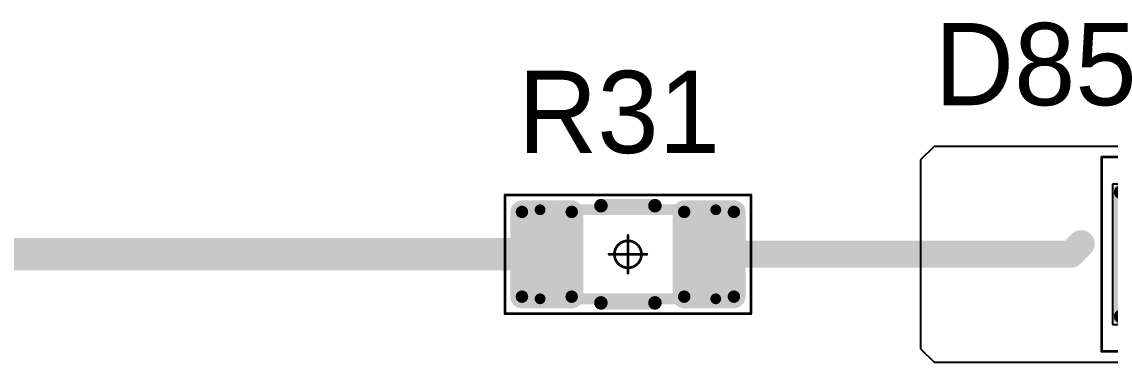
# Model space of a CAD drawing. Header units: millimetres. Extents: x 0 to 1769, y 431 to 1001.
# Drawn here: x 1612.01 to 1632.15, y 543.03 to 549.34 of the extents above; entities that cross this region are included whole.
import ezdxf

# ---------------------------------------------------------------- set-up
doc = ezdxf.new("R2010")
doc.units = ezdxf.units.MM
for name, color, linetype in [('Mechanical13', 56, 'Continuous'), ('Mechanical15', 56, 'Continuous'), ('TopLayer', 1, 'Continuous'), ('TopOverlay', 2, 'Continuous'), ('TopPaste', 8, 'Continuous'), ('TopSolder', 216, 'Continuous')]:
    doc.layers.add(name, color=color, linetype=linetype)

# ---------------------------------------------------------------- blocks, each defined once
blk = doc.blocks.new('RC1206S_158')
at = {"layer": 'Mechanical13', "const_width": 0.2}
for points in [[(-1.625, 0.825), (1.625, 0.825)], [(-1.625, -0.825), (-1.625, 0.825)], [(1.625, -0.825), (1.625, 0.825)], [(-1.625, -0.825), (1.625, -0.825)]]:
    blk.add_lwpolyline(points, dxfattribs=at)
at = {"layer": 'Mechanical13', "const_width": 0.1}
for points in [[(-1.675, 0.825, 1), (-1.575, 0.825, 1)], [(-1.675, 0.825, 1), (-1.575, 0.825, 1)], [(1.575, 0.825, 1), (1.675, 0.825, 1)], [(1.575, 0.825, 1), (1.675, 0.825, 1)], [(-1.675, -0.825, 1), (-1.575, -0.825, 1)], [(-1.675, -0.825, 1), (-1.575, -0.825, 1)], [(1.575, -0.825, 1), (1.675, -0.825, 1)], [(1.575, -0.825, 1), (1.675, -0.825, 1)]]:
    blk.add_lwpolyline(points, format="xyb", close=True, dxfattribs=at)
at = {"layer": 'Mechanical15', "const_width": 0.05}
for points in [[(-2.275, 1.1), (2.275, 1.1)], [(-2.275, -1.1), (-2.275, 1.1)], [(2.275, -1.1), (2.275, 1.1)], [(0, -0.35), (0, 0.35)], [(-0.35, 0), (0.35, 0)], [(-2.275, -1.1), (2.275, -1.1)]]:
    blk.add_lwpolyline(points, dxfattribs=at)
at = {"layer": 'Mechanical15'}
for points, const_width in [([(-2.287, 1.1, 1), (-2.262, 1.1, 1)], 0.025), ([(-2.287, 1.1, 1), (-2.262, 1.1, 1)], 0.025), ([(2.262, 1.1, 1), (2.287, 1.1, 1)], 0.025), ([(2.262, 1.1, 1), (2.287, 1.1, 1)], 0.025), ([(0.25, 0, 1), (-0.25, 0, 1)], 0.05), ([(-0.012, 0.35, 1), (0.012, 0.35, 1)], 0.025), ([(-0.362, 0, 1), (-0.337, 0, 1)], 0.025), ([(-0.262, 0, 1), (-0.238, 0, 1)], 0.025), ([(0.238, 0, 1), (0.262, 0, 1)], 0.025), ([(0.337, 0, 1), (0.362, 0, 1)], 0.025), ([(-0.012, -0.35, 1), (0.012, -0.35, 1)], 0.025), ([(-2.287, -1.1, 1), (-2.262, -1.1, 1)], 0.025), ([(-2.287, -1.1, 1), (-2.262, -1.1, 1)], 0.025), ([(2.262, -1.1, 1), (2.287, -1.1, 1)], 0.025), ([(2.262, -1.1, 1), (2.287, -1.1, 1)], 0.025)]:
    blk.add_lwpolyline(points, format="xyb", close=True, dxfattribs=dict(at, const_width=const_width))
at = {"layer": 'TopLayer', "const_width": 0.115}
for points in [[(-2.018, 0.785, 1), (-1.903, 0.785, 1)], [(-1.098, 0.785, 1), (-0.983, 0.785, 1)], [(0.983, 0.785, 1), (1.098, 0.785, 1)], [(1.903, 0.785, 1), (2.018, 0.785, 1)], [(-2.018, -0.785, 1), (-1.903, -0.785, 1)], [(-1.098, -0.785, 1), (-0.983, -0.785, 1)], [(0.983, -0.785, 1), (1.098, -0.785, 1)], [(1.903, -0.785, 1), (2.018, -0.785, 1)]]:
    blk.add_lwpolyline(points, format="xyb", close=True, dxfattribs=at)
at = {"layer": 'TopLayer'}
for points in [[(-1.96, -0.9), (-1.04, -0.9), (-1.96, 0.9), (-1.04, 0.9)], [(1.04, -0.9), (1.96, -0.9), (1.04, 0.9), (1.96, 0.9)], [(-2.075, -0.785), (-0.925, -0.785), (-2.075, 0.785), (-0.925, 0.785)], [(0.925, -0.785), (2.075, -0.785), (0.925, 0.785), (2.075, 0.785)]]:
    blk.add_solid(points, dxfattribs=at)
at = {"layer": 'TopOverlay', "const_width": 0.25}
for points in [[(-0.5, 0.9), (0.5, 0.9)], [(-0.5, -0.9), (0.5, -0.9)]]:
    blk.add_lwpolyline(points, dxfattribs=at)
at = {"layer": 'TopOverlay', "const_width": 0.125}
for points in [[(-0.562, 0.9, 1), (-0.437, 0.9, 1)], [(0.437, 0.9, 1), (0.562, 0.9, 1)], [(-0.562, -0.9, 1), (-0.437, -0.9, 1)], [(0.437, -0.9, 1), (0.562, -0.9, 1)]]:
    blk.add_lwpolyline(points, format="xyb", close=True, dxfattribs=at)
at = {"layer": 'TopPaste', "const_width": 0.09}
for points in [[(-2.005, 0.785, 1), (-1.915, 0.785, 1)], [(-1.085, 0.785, 1), (-0.995, 0.785, 1)], [(0.995, 0.785, 1), (1.085, 0.785, 1)], [(1.915, 0.785, 1), (2.005, 0.785, 1)], [(-2.005, -0.785, 1), (-1.915, -0.785, 1)], [(-1.085, -0.785, 1), (-0.995, -0.785, 1)], [(0.995, -0.785, 1), (1.085, -0.785, 1)], [(1.915, -0.785, 1), (2.005, -0.785, 1)]]:
    blk.add_lwpolyline(points, format="xyb", close=True, dxfattribs=at)
at = {"layer": 'TopPaste'}
for points in [[(-1.96, -0.875), (-1.04, -0.875), (-1.96, 0.875), (-1.04, 0.875)], [(1.04, -0.875), (1.96, -0.875), (1.04, 0.875), (1.96, 0.875)], [(-2.05, -0.785), (-0.95, -0.785), (-2.05, 0.785), (-0.95, 0.785)], [(0.95, -0.785), (2.05, -0.785), (0.95, 0.785), (2.05, 0.785)]]:
    blk.add_solid(points, dxfattribs=at)
at = {"layer": 'TopSolder', "const_width": 0.215}
for points in [[(-2.068, 0.785, 1), (-1.853, 0.785, 1)], [(-1.148, 0.785, 1), (-0.933, 0.785, 1)], [(0.933, 0.785, 1), (1.148, 0.785, 1)], [(1.853, 0.785, 1), (2.068, 0.785, 1)], [(-2.068, -0.785, 1), (-1.853, -0.785, 1)], [(-1.148, -0.785, 1), (-0.933, -0.785, 1)], [(0.933, -0.785, 1), (1.148, -0.785, 1)], [(1.853, -0.785, 1), (2.068, -0.785, 1)]]:
    blk.add_lwpolyline(points, format="xyb", close=True, dxfattribs=at)
at = {"layer": 'TopSolder'}
for points in [[(-1.96, -1), (-1.04, -1), (-1.96, 1), (-1.04, 1)], [(1.04, -1), (1.96, -1), (1.04, 1), (1.96, 1)], [(-2.175, -0.785), (-0.825, -0.785), (-2.175, 0.785), (-0.825, 0.785)], [(0.825, -0.785), (2.175, -0.785), (0.825, 0.785), (2.175, 0.785)]]:
    blk.add_solid(points, dxfattribs=at)
blk = doc.blocks.new('T66G_242')
at = {"layer": 'Mechanical13'}
for p, q in [((2.936, 0.071), (2.936, -1)), ((2.4, -0.464), (3.471, -0.464))]:
    blk.add_line(p, q, dxfattribs=at)
at = {"layer": 'Mechanical13', "const_width": 0.2}
for points in [[(-1.7, 1.5), (1.7, 1.5)], [(-1.7, -1.5), (-1.7, 1.5)], [(1.7, -1.5), (1.7, 1.5)], [(-1.7, -1.5), (1.7, -1.5)]]:
    blk.add_lwpolyline(points, dxfattribs=at)
at = {"layer": 'Mechanical13'}
for points, const_width in [([(-1.75, 1.5, 1), (-1.65, 1.5, 1)], 0.1), ([(-1.75, 1.5, 1), (-1.65, 1.5, 1)], 0.1), ([(1.65, 1.5, 1), (1.75, 1.5, 1)], 0.1), ([(1.65, 1.5, 1), (1.75, 1.5, 1)], 0.1), ([(1.3, 0, 1), (-1.3, 0, 1)], 0.2), ([(-1.35, 0, 1), (-1.25, 0, 1)], 0.1), ([(1.25, 0, 1), (1.35, 0, 1)], 0.1), ([(-1.75, -1.5, 1), (-1.65, -1.5, 1)], 0.1), ([(-1.75, -1.5, 1), (-1.65, -1.5, 1)], 0.1), ([(1.65, -1.5, 1), (1.75, -1.5, 1)], 0.1), ([(1.65, -1.5, 1), (1.75, -1.5, 1)], 0.1)]:
    blk.add_lwpolyline(points, format="xyb", close=True, dxfattribs=dict(at, const_width=const_width))
at = {"layer": 'Mechanical15', "const_width": 0.05}
for points in [[(-2.45, -1.8), (-2.45, 1.8)], [(-2.45, 1.8), (2.45, 1.8)], [(2.45, -1.8), (2.45, 1.8)], [(0, -0.35), (0, 0.35)], [(-0.35, 0), (0.35, 0)], [(-2.45, -1.8), (2.45, -1.8)]]:
    blk.add_lwpolyline(points, dxfattribs=at)
at = {"layer": 'Mechanical15'}
for points, const_width in [([(-2.462, 1.8, 1), (-2.438, 1.8, 1)], 0.025), ([(-2.462, 1.8, 1), (-2.438, 1.8, 1)], 0.025), ([(2.438, 1.8, 1), (2.462, 1.8, 1)], 0.025), ([(2.438, 1.8, 1), (2.462, 1.8, 1)], 0.025), ([(0.25, 0, 1), (-0.25, 0, 1)], 0.05), ([(-0.012, 0.35, 1), (0.012, 0.35, 1)], 0.025), ([(-0.362, 0, 1), (-0.337, 0, 1)], 0.025), ([(-0.262, 0, 1), (-0.238, 0, 1)], 0.025), ([(0.238, 0, 1), (0.262, 0, 1)], 0.025), ([(0.337, 0, 1), (0.362, 0, 1)], 0.025), ([(-0.012, -0.35, 1), (0.012, -0.35, 1)], 0.025), ([(-2.462, -1.8, 1), (-2.438, -1.8, 1)], 0.025), ([(-2.462, -1.8, 1), (-2.438, -1.8, 1)], 0.025), ([(2.438, -1.8, 1), (2.462, -1.8, 1)], 0.025), ([(2.438, -1.8, 1), (2.462, -1.8, 1)], 0.025)]:
    blk.add_lwpolyline(points, format="xyb", close=True, dxfattribs=dict(at, const_width=const_width))
at = {"layer": 'TopLayer'}
for p, q in [((-5.55, 2), (-5.8, 1.75)), ((-1, 2), (-5.55, 2)), ((-0.75, 1.75), (-1, 2)), ((1, 2), (0.75, 1.75)), ((5.55, 2), (1, 2)), ((5.8, 1.75), (5.55, 2)), ((-5.8, 1.75), (-5.8, -1.75)), ((-0.75, -1.75), (-0.75, 1.75)), ((0.75, 1.75), (0.75, -1.75)), ((5.8, -1.75), (5.8, 1.75)), ((-5.8, -1.75), (-5.55, -2)), ((-1, -2), (-0.75, -1.75)), ((0.75, -1.75), (1, -2)), ((5.55, -2), (5.8, -1.75)), ((-5.55, -2), (-1, -2)), ((1, -2), (5.55, -2))]:
    blk.add_line(p, q, dxfattribs=at)
at = {"layer": 'TopLayer', "const_width": 0.15}
for points in [[(-2.175, 1.15, 1), (-2.025, 1.15, 1)], [(-0.975, 1.15, 1), (-0.825, 1.15, 1)], [(0.825, 1.15, 1), (0.975, 1.15, 1)], [(2.025, 1.15, 1), (2.175, 1.15, 1)], [(-2.175, -1.15, 1), (-2.025, -1.15, 1)], [(-0.975, -1.15, 1), (-0.825, -1.15, 1)], [(0.825, -1.15, 1), (0.975, -1.15, 1)], [(2.025, -1.15, 1), (2.175, -1.15, 1)]]:
    blk.add_lwpolyline(points, format="xyb", close=True, dxfattribs=at)
at = {"layer": 'TopLayer'}
for points in [[(-0.9, 1.3), (-2.1, 1.3), (-0.9, -1.3), (-2.1, -1.3)], [(2.1, 1.3), (0.9, 1.3), (2.1, -1.3), (0.9, -1.3)], [(-0.75, 1.15), (-2.25, 1.15), (-0.75, -1.15), (-2.25, -1.15)], [(2.25, 1.15), (0.75, 1.15), (2.25, -1.15), (0.75, -1.15)]]:
    blk.add_solid(points, dxfattribs=at)
at = {"layer": 'TopOverlay', "const_width": 0.25}
for points in [[(-1.5, 1.525), (1.5, 1.525)], [(-1.5, -1.525), (1.5, -1.525)]]:
    blk.add_lwpolyline(points, dxfattribs=at)
at = {"layer": 'TopOverlay', "const_width": 0.125}
for points in [[(-1.562, 1.525, 1), (-1.438, 1.525, 1)], [(1.438, 1.525, 1), (1.562, 1.525, 1)], [(-1.562, -1.525, 1), (-1.438, -1.525, 1)], [(1.438, -1.525, 1), (1.562, -1.525, 1)]]:
    blk.add_lwpolyline(points, format="xyb", close=True, dxfattribs=at)
at = {"layer": 'TopPaste', "const_width": 0.125}
for points in [[(-2.163, 1.15, 1), (-2.038, 1.15, 1)], [(-0.963, 1.15, 1), (-0.838, 1.15, 1)], [(0.838, 1.15, 1), (0.963, 1.15, 1)], [(2.038, 1.15, 1), (2.163, 1.15, 1)], [(-2.163, -1.15, 1), (-2.038, -1.15, 1)], [(-0.963, -1.15, 1), (-0.838, -1.15, 1)], [(0.838, -1.15, 1), (0.963, -1.15, 1)], [(2.038, -1.15, 1), (2.163, -1.15, 1)]]:
    blk.add_lwpolyline(points, format="xyb", close=True, dxfattribs=at)
at = {"layer": 'TopPaste'}
for points in [[(-0.9, 1.275), (-2.1, 1.275), (-0.9, -1.275), (-2.1, -1.275)], [(2.1, 1.275), (0.9, 1.275), (2.1, -1.275), (0.9, -1.275)], [(-0.775, 1.15), (-2.225, 1.15), (-0.775, -1.15), (-2.225, -1.15)], [(2.225, 1.15), (0.775, 1.15), (2.225, -1.15), (0.775, -1.15)]]:
    blk.add_solid(points, dxfattribs=at)
at = {"layer": 'TopSolder'}
for p, q in [((-2.25, 1.3), (-2.25, -1.3)), ((-0.65, 1.3), (-2.25, 1.3)), ((-0.65, -1.3), (-0.65, 1.3)), ((0.65, 1.3), (0.65, -1.3)), ((2.25, 1.3), (0.65, 1.3)), ((2.25, -1.3), (2.25, 1.3)), ((-2.25, -1.3), (-0.65, -1.3)), ((0.65, -1.3), (2.25, -1.3))]:
    blk.add_line(p, q, dxfattribs=at)
at = {"layer": 'TopOverlay'}
blk.add_text('+', height=2.5, dxfattribs=at).set_placement((2.5, -0.8))

msp = doc.modelspace()

# ---------------------------------------------------------------- linework, layer by layer
at = {"layer": 'TopLayer'}
for points, const_width in [([(1631.415, 545.028), (1631.612, 545.225)], 0.5), ([(1584.44, 545.028), (1621.726, 545.028)], 0.6), ([(1624.726, 545.028), (1631.415, 545.028)], 0.5)]:
    msp.add_lwpolyline(points, dxfattribs=dict(at, const_width=const_width))
for points, const_width in [([(1631.487, 545.225, 1), (1631.737, 545.225, 1)], 0.25), ([(1621.576, 545.028, 1), (1621.876, 545.028, 1)], 0.3), ([(1624.601, 545.028, 1), (1624.851, 545.028, 1)], 0.25), ([(1631.29, 545.028, 1), (1631.54, 545.028, 1)], 0.25), ([(1631.29, 545.028, 1), (1631.54, 545.028, 1)], 0.25)]:
    msp.add_lwpolyline(points, format="xyb", close=True, dxfattribs=dict(at, const_width=const_width))

# ---------------------------------------------------------------- block references
at = {"rotation": 360}
for name, p in [('T66G_242', (1634.44, 545.028)), ('RC1206S_158', (1623.226, 545.028))]:
    msp.add_blockref(name, p, dxfattribs=at)

# ---------------------------------------------------------------- texts
at = {"layer": 'TopOverlay'}
for s, p in [('D85', (1628.897, 547.79)), ('R31', (1621.189, 546.904))]:
    msp.add_text(s, height=1.524, dxfattribs=at).set_placement(p)

doc.saveas('drawing.dxf')
